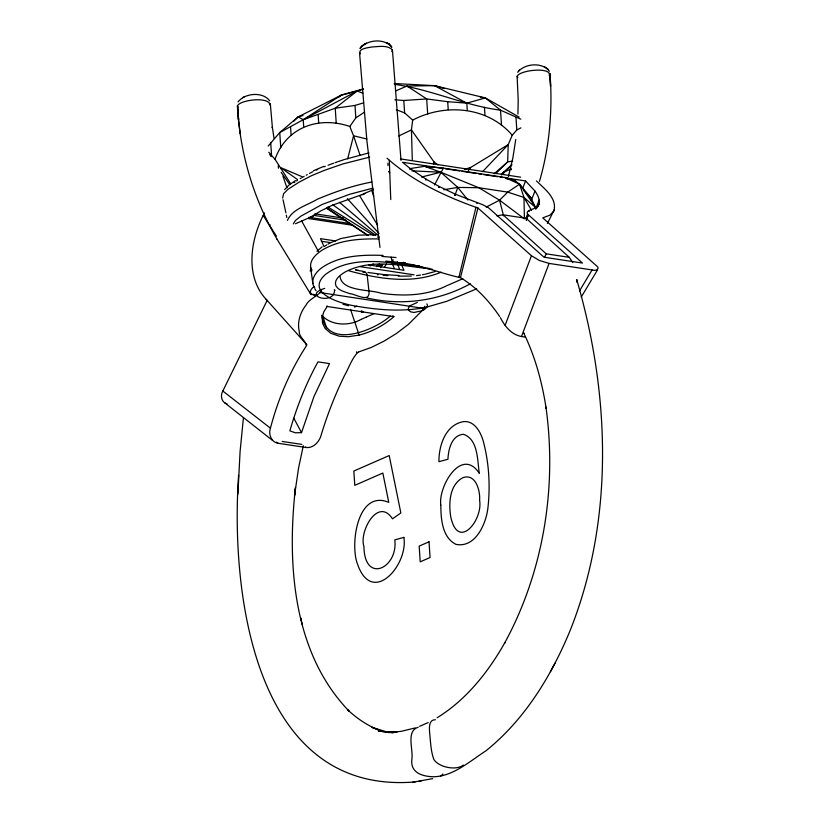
<?xml version="1.0" encoding="UTF-8"?>
<svg xmlns="http://www.w3.org/2000/svg" width="824" height="824" viewBox="0 0 824 824"><rect width="100%" height="100%" fill="white"/><g stroke="black" fill="none" stroke-linecap="round" stroke-linejoin="round"><path stroke-width="1.24" d="M517.936 114.093L518.203 99.889L517.122 76.354C519.583 69.927 552.317 66.651 549.248 75.684M381.893 256.429L391.153 257.181L392.049 261.713L404.955 263.732M321.257 290.388C319.887 295.229 308.66 298.875 306.013 305.189C300.266 312.348 297.114 321.999 299.215 331.124C298.607 337.026 306.693 341.538 306.312 345.977C289.512 371.779 277.431 400.598 269.86 430.386C268.974 435.834 272.116 442.416 277.997 443.25L306.075 447.514C312.996 448.349 318.847 442.375 320.814 436.195C327.004 415.44 334.925 395.201 344.411 375.734C348.902 367.968 351.92 358.09 358.172 352.126M237.889 494.194L240.083 451.573L243.451 417.572M238.61 475.324C230.421 592.755 254.256 795.49 415.203 781.924M539.226 201.726C540.843 210.058 524.394 208.678 527.597 214.096L582.486 263.062L544.025 257.222L488.189 207.504L482.586 204.661L455.59 194.299L455.229 195.216M321.844 315.211C326.603 349.747 373.797 330.795 390.246 316.138M577.078 282.488L576.913 279.758M515.752 139.534L512.827 158.146L508.459 176.511M396.344 109.705L404.625 112.919L412.68 120.098L411.433 129.914L412.319 160.484M287.442 220.41C292.396 208.843 307.362 205.351 317.322 199.223C334.894 191.868 353.043 185.534 371.809 182.022M397.322 261.61L396.972 262.98M503.68 173.411L503.742 172.165L511.313 168.879M424.844 306.209L424.432 307.568M340.054 276.452C341.806 291.778 370.604 289.286 381.306 293.323C403.379 296.352 426.513 295.96 446.783 285.681M303.304 445.743L298.556 468.032L294.518 495.564L295.486 487.417C286.927 563.976 292.757 652.67 349.016 711.071L347.471 709.608C357.153 718.775 368.503 726.304 381.059 730.898L371.521 727.242L388.454 732.402M433.434 164.429L434.032 161.937L411.433 129.914L398.775 135.96M458.927 277.245L475.963 207.318C444.012 195.896 412.546 180.919 387.012 158.198M499.643 316.498C489.322 301.193 476.447 287.185 460.472 277.667L477.941 208.008L475.963 207.318M347.656 158.857L353.558 135.785L349.829 126.463C318.806 115.854 286.443 127.123 275.01 159.259L290.748 183.886L289.028 183.567L281.19 172.381M293.313 223.922L295.414 220.513L300.77 216.218L322.029 204.517L349.881 194.207L372.86 188.16M539.493 181.393C549.598 146.651 552.698 110.076 550.041 74.057M301.512 432.651L313.934 396.622L329.497 363.611L317.971 361.86C305.962 383.675 296.753 406.963 289.852 430.88L295.394 432.785L301.512 432.651L293.818 418.201M553.831 210.954C557.591 198.44 544.18 188.552 536.434 180.899M424.525 306.61L424.288 307.311M424.113 307.846L446.567 301.378L476.674 288.843M454.91 195.422L457.794 187.409L440.768 172.216L424.566 166.314L409.446 168.683M553.656 211.294L549.845 215.188L542.769 217.866L596.267 265.606C600.974 268.562 595.701 271.487 592.085 269.942L549.072 263.412L521.489 336.522C511.529 334.781 504.71 326.211 500.426 317.673M505.143 325.284L531.439 255.749L477.941 208.008M410.033 169.62L410.393 168.704L402.503 162.256L443.096 168.426M425.874 180.178L426.235 179.261L410.393 168.704M438.718 187.347L439.079 186.43L426.235 179.261M438.976 187.47L439.347 186.554L455.342 194.176L454.982 195.103M476.839 203.549L477.199 202.632M522.869 187.821L525.568 180.961L505.267 177.871M531.192 200.696L534.982 191.055L525.568 180.961M525.805 218.669L527.597 214.096M529.059 211.428L529.42 210.511M535.651 209.008L539.143 200.088M536.702 208.163C541.419 202.22 538.741 196.339 534.982 191.055M520.902 127.854L516.813 129.965L512.229 135.218L508.223 144.622L482.637 171.608M269.561 225.416L269.963 224.519M544.643 257.181L546.199 253.833L503.083 214.817L496.748 215.785M314.315 215.033L312.739 216.753L310.411 217.237L321.082 210.759L332.093 205.32L361.911 194.639L373.354 189.623M264.483 212.922C250.403 239.31 244.295 276.998 267.141 300.41L222.83 391.029C220.152 395.448 221.419 402.576 227.043 403.822M434.536 184.937L443.322 168.127L504.854 177.469L513.877 179.889L519.532 184.185L531.099 198.028L535.991 208.833M547.394 223.417L554.253 209.893M418.232 727.252C405.872 730.857 413.329 749.387 411.907 758.945C409.971 772.994 422.588 776.517 433.682 776.764C453.406 776.301 470.102 760.985 485.872 750.86C524.62 719.785 551.246 676.123 570.054 630.721C614.529 519.347 609.945 393.398 576.749 279.707M550.422 671.704L555.026 663.166M463.356 765.063C456.187 770.842 438.986 767.412 433.857 759.481C430.798 751.128 430.602 742.064 429.685 733.298C429.294 728.509 428.367 719.64 435.402 719.723M364.96 193.249L363.642 194.464L361.952 194.649M579.426 291.047L592.085 269.942M581.239 297.042L597.565 269.829M442.921 774.024L440.655 776.177M517.709 72.327C524.476 63.294 542.398 61.893 549.371 71.255M384.52 267.089L386.466 263.917M360.17 48.369L361.891 46.01L360.17 48.369C367.041 39.418 384.808 37.986 391.843 47.277L388.794 43.837L391.421 46.649M238.064 101.919C244.852 92.927 262.784 91.423 269.716 100.847M382.47 264.782L380.482 267.687M268.161 146.075L279.748 132.54L298.206 116.864L341.342 95.11L363.353 88.868M349.829 126.463L355.834 117.863L364.115 112.394M503.742 172.165L501.682 174.956M468.372 170.568L470.638 167.499L508.223 144.622L507.666 161.906L495.801 173.596M284.641 189.551L288.874 185.163L295.456 180.59M518.337 71.286L519.388 69.958M269.86 104.926C269.592 96.398 239.949 99.673 237.405 105.946C239.877 152.656 253.328 198.656 276.957 239.063L277.07 239.259M422.887 309.752C420.704 312.1 429.953 307.022 426.842 303.901M423.237 309.319L423.577 308.887M422.146 310.617L422.619 310.082M391.791 51.624L392.44 49.945L401 160.423M293.694 121.293L298.206 116.864L303.005 115.556M486.222 207.092L499.56 200.17L507.759 192.116L519.532 184.185L535.971 207.792L523.982 197.461L507.759 192.116L478.785 187.718L457.794 187.409L443.837 189.747M501.723 174.554L511.838 164.913M316.921 251.32L322.143 246.819M501.322 174.297L511.714 164.831M494.112 173.771L507.666 161.906L512.683 161.123M429.767 268.851C402.287 265.833 371.954 258.458 345.915 271.559C341.105 274.31 333.257 279.46 336.027 286.021C338.911 290.738 344.988 291.851 349.778 293.653C355.721 293.952 370.11 303.613 368.987 291.387L367.226 275.607C366.927 269.808 359.089 271.621 355.443 269.767M424.103 307.713C401.875 311.812 378.886 310.04 356.741 306.229L354.444 307.064M376.486 266.234L379.452 263.855M314.232 286.402C311.863 288.06 308.681 291.871 311.101 294.714M310.071 270.962L311.894 269.541M363.199 89.239L357.039 91.073L335.234 108.212L303.222 119.727L279.748 132.54L280.757 147.733M338.293 97.438L341.342 95.11L357.039 91.073L362.941 93.122M294.034 182.619L294.838 182.063M310.37 217.227L295.476 223.757M324.759 246.149L326.654 244.913M370.11 265.956L373.303 263.886M341.342 95.11L303.222 119.727L303.685 126.608M296.506 180.94L297.371 180.394M437.091 717.766C466.363 699.761 488.282 672.003 505.009 642.401L504.432 643.441C543.48 572 557.158 487.468 545.941 407.056L546.158 408.457C542.151 382.315 535.157 356.452 523.518 332.628M300.163 178.664L301.141 178.077M302.13 177.49L304.149 176.326M327.983 244.12L328.663 243.739M306.229 175.162L307.28 174.585M244.264 96.779L242.596 97.665M357.039 91.073L303.222 119.727L298.206 116.864M329.363 243.368L330.063 242.998M362.993 272.281L364.867 271.941M309.443 173.431L312.821 171.722M361.582 319.197L366 317.219M361.396 319.29L359.552 320.206M374.209 313.542L366.186 317.147M361.097 311.101L361.767 311.894L362.663 311.441M363.075 311.874L361.767 311.894M359.182 320.382C347.769 326.088 330.97 325.439 322.081 315.541M470.288 283.817C438.636 301.193 401.824 306.034 366.608 297.897M428.202 722.566L419.581 726.346M316.375 170.043L317.59 169.497M313.439 170.774L323.698 166.397M462.861 278.718L447.504 285.392M395.551 90.98L407.046 86.005L434.588 85.655L485.326 97.901L519.161 117.121M335.007 290.151L334.245 289.852M417.274 302.47L410.053 305.714L408.395 308.094L408.611 310.246L410.661 311.843L413.957 312.481L422.073 310.751L408.374 324.409L396.591 333.37L384.139 341.095L371.325 347.419L358.358 352.064M412.68 120.098C444.991 103.124 487.654 106.523 512.229 135.218M323.976 166.808L325.305 166.273M441.17 272.147C411.876 284.486 378.494 278.883 348.923 270.818M328.034 165.233L333.658 163.173M335.1 162.668L336.553 162.163M337.294 161.906L338.777 161.401M339.519 161.143L341.764 160.392M342.516 160.144L344.03 159.64M376.702 266.636L382.686 264.648M334.565 290.316C334.153 305.683 301.224 295.6 324.718 288.39M344.782 159.393L368.987 152.903M340.693 238.651L330.784 242.627L321.391 241.329M434.99 271.58L425.349 274.145M464.52 169.363L470.638 167.499M341.301 238.466L358.244 235.17L378.494 234.552M336.243 123.404L335.234 108.212L355.01 105.431L363.59 102.856M415.244 727.922L401.237 731.321L391.658 732.351L394.881 732.206M520.85 119.181L500.518 110.169L485.326 97.901L466.806 103.155L447.7 101.682L426.688 98.942L403.801 100.487L394.881 99.766M421.476 177.067L440.768 172.216L478.785 187.718L499.56 200.17L524.414 218.854L523.982 197.461L519.532 184.185L504.854 177.469M359.14 335.1C371.964 331.794 383.994 325.387 393.944 316.643L327.179 306.497L323.719 311.997L322.143 317.765L322.617 323.441L325.171 328.529L330.784 333.277L339.127 336.171L348.078 336.738L359.14 335.1L350.55 309.412M432.724 778.639L412.608 782.264M316.169 295.064L312.883 294.786L310.226 292.654M424.391 274.351L422.465 274.722M369.677 157.116L343.011 163.894L324.357 170.352L311.091 175.883L298.741 182.362L287.844 189.407L283.611 193.712L282.632 198.059M420.539 275.062L416.511 275.618M385.848 261.126L392.162 261.754M418.448 781.492L421.033 781.162M411.32 276.061L398.239 276.133M301.862 444.394L282.282 441.479M377.392 237.065L379.267 237.024M460.472 277.667C436.926 272.517 413.761 261.805 389.237 262.341L425.071 267.79M397.034 732.103L387.579 732.062L393.223 732.732L378.267 730.95L389.598 732.68M378.834 238.95C360.696 238.63 341.651 239.753 325.274 248.374C317.539 252.391 306.847 261.105 311.843 270.849M383.078 255.409C362.21 254.698 339.323 255.419 321.587 267.913C315.52 272.239 309.361 280.912 314.83 288.029M411.907 170.856L440.768 172.216M398.888 275.504L384.046 274.608L367.947 272.487M394.233 83.512L434.588 85.655L444.177 88.539M395.973 257.51L391.153 257.181M387.826 275.638L383.16 275.298M404.337 263.68L396.21 262.938M443.322 168.127L424.566 166.314L433.373 167.653M395.767 262.887L393.563 262.65M377.443 274.752L378.031 274.825M393.13 262.599L390.133 262.197M480.423 97.284L485.326 97.901M394.325 84.326C430.478 89.198 464.2 105.524 500.518 110.169L501.528 125.361M415.152 265.431C385.663 262.238 350.983 255.193 325.387 274.505C303.932 293.674 343.34 304.447 356.741 306.229M417.366 265.74L419.571 266.039M430.952 269.015L432.116 269.18M320.227 292.582L423.938 308.454M400.413 158.919L520.644 177.181M445.64 168.817L459.596 170.928M462.13 171.32L476.087 173.442M478.62 173.823L481.164 174.214M483.698 174.595L497.655 176.717M500.189 177.098L502.733 177.49M506.327 178.736L513.877 179.889L515.587 181.702M503.083 214.817L526.155 218.319L569.271 257.346L572.731 262.557M314.881 213.797L343.701 218.185M314.243 215.445L346.162 220.296M308.866 217.299L350.427 223.613M546.199 253.833L569.271 257.346M308.104 218.494L353.589 225.405M335.656 240.958L320.495 238.651L323.956 246.551M427.357 268.14L429.644 268.48M368.575 264.916L403.956 270.293L401.484 264.648M359.913 266.616L414.07 274.845M355.803 269.922L356.72 270.056M357.637 270.2L358.553 270.334M521.489 336.522L525.001 337.057M549.072 263.412L539.39 260.487L531.439 255.749M389 262.022L386.899 261.62M403.091 262.372L405.367 262.763M366.876 138.998L353.558 135.785L359.995 155.118M342.959 304.283L348.562 305.756M301.841 176.604L280.819 167.663L297.474 179.56M393.841 316.591L392.852 315.88M546.302 67.815L544.406 66.806M434.588 85.655L466.806 103.155L467.27 110.035M327.901 206.999L373.787 235.551M407.046 86.005L426.688 98.942L427.697 114.145M326.397 208.184L366.968 234.912M326.819 207.936L368.194 235.52M332.896 204.846L375.6 235.334M360.49 53.797C357.019 48.729 368.503 47.638 372.304 46.937C378.855 46.618 387.538 44.836 392.43 49.893M434.032 161.937L437.977 164.913M270.323 428.089L222.83 391.029M276.534 442.097L277.997 443.25M224.777 402.854L272.229 440.171M339.467 202.282L377.505 234.881M517.863 77.559L517.122 76.354M268.748 152.234L275.01 159.259M238.033 107.038L237.405 105.946M388.526 171.505L389.762 172.731M547.115 68.392L548.454 69.7M531.099 198.028L527.669 194.485M524.476 333.916L523.837 333.174M526.031 192.775L526.587 193.352M523.683 190.293L524.888 191.559M305.56 446.969L306.075 447.514M347.326 198.646L379.04 233.501M266.131 299.297L307.002 344.937M361.757 310.916L362.725 312.038M457.794 187.409L467.95 200.036M510.859 169.044L511.302 169.723M314.881 288.987L316.097 290.738M263.216 215.507L276.442 236.179M313.625 294.271L315.005 296.424M269.808 154.541L271.137 156.642M310.617 294.024L276.957 239.063M359.758 195.916L377.619 225.168M519.532 184.185L521.262 187.048M356.462 351.838L356.864 352.517M523.982 197.461L531.562 210.388M318.424 251.402L301.553 220.78M392.378 263.979L394.366 268.49M286.937 187.79L282.951 176.161M397.971 264.792L399.434 268.954M371.665 190.159L373.674 196.205M323.029 316.838L326.5 327.931M499.56 200.17L503.557 215.816M302.398 624.829L300.667 617.938L300.925 618.968M327.056 305.848L327.179 306.456M283.034 199.696L285.897 212.829M359.522 52.52L366.927 141.192L379.988 247.427M286.34 215.177L286.773 217.505M274.031 138.339L272.301 126.937L272.414 127.854L270.313 103.639M312.883 283.621L310.504 266.822M240.093 132.695L240.206 133.601L238.373 118.347L238.486 119.243M515.989 117.533L516.813 129.965M484.43 107.264L484.965 115.278M447.7 101.682L448.235 109.695M403.801 100.487L404.625 112.919M355.01 105.431L355.834 117.863M318.167 114.814L318.692 122.817M290.563 126.906L291.099 134.92M278.275 165.748L278.44 168.23M270.694 142.387L271.518 154.819M389.299 160.247L390.761 199.573M392.986 259.642L393.079 262.197M387.929 163.193L387.95 165.5M403.853 537.382C408.601 564.739 371.964 607.164 357.328 563.564C349.963 544.036 357.637 489.199 388.774 502.382L382.841 473.048L354.794 485.336L353.836 471.05L389.206 455.548L400.855 512.961L392.492 518.832C378.051 496.501 358.852 531.665 363.92 546.456C364.445 584.453 398.26 568.189 394.809 539.885L403.853 537.382M440.83 505.174C440.892 518.863 442.107 537.392 455.96 544.376C475.52 548.248 486.16 523.642 487.932 507.811C490.404 485.501 489.003 462.532 483.173 440.83C480.577 431.951 474.387 420.498 463.521 421.641C445.444 424.762 438.79 445.63 438.914 461.708L447.957 459.215C448.318 449.451 451.696 435.134 463.479 434.279C478.373 439.491 477.323 460.462 479.3 473.347C461.615 446.206 437.987 486.747 440.83 505.174M479.578 500.292C483.245 519.789 457.804 551.884 450.625 516.184C448.689 502.908 449.471 484.883 462.82 477.704C475.582 472.986 480.464 490.754 479.578 500.292M528.39 214.796L526.32 220.049L528.39 214.796M366.392 43.25L363.26 44.929L366.392 43.25M429.026 541.801L419.179 546.116L420.219 561.834L430.077 557.518L429.026 541.801M387.888 43.373L386.899 42.827L389.587 44.403L387.888 43.373M237.539 106.399L238.6 119.449L237.539 106.399M550.216 79.444L549.907 73.604L550.556 86.293L550.216 79.444"/></g></svg>
